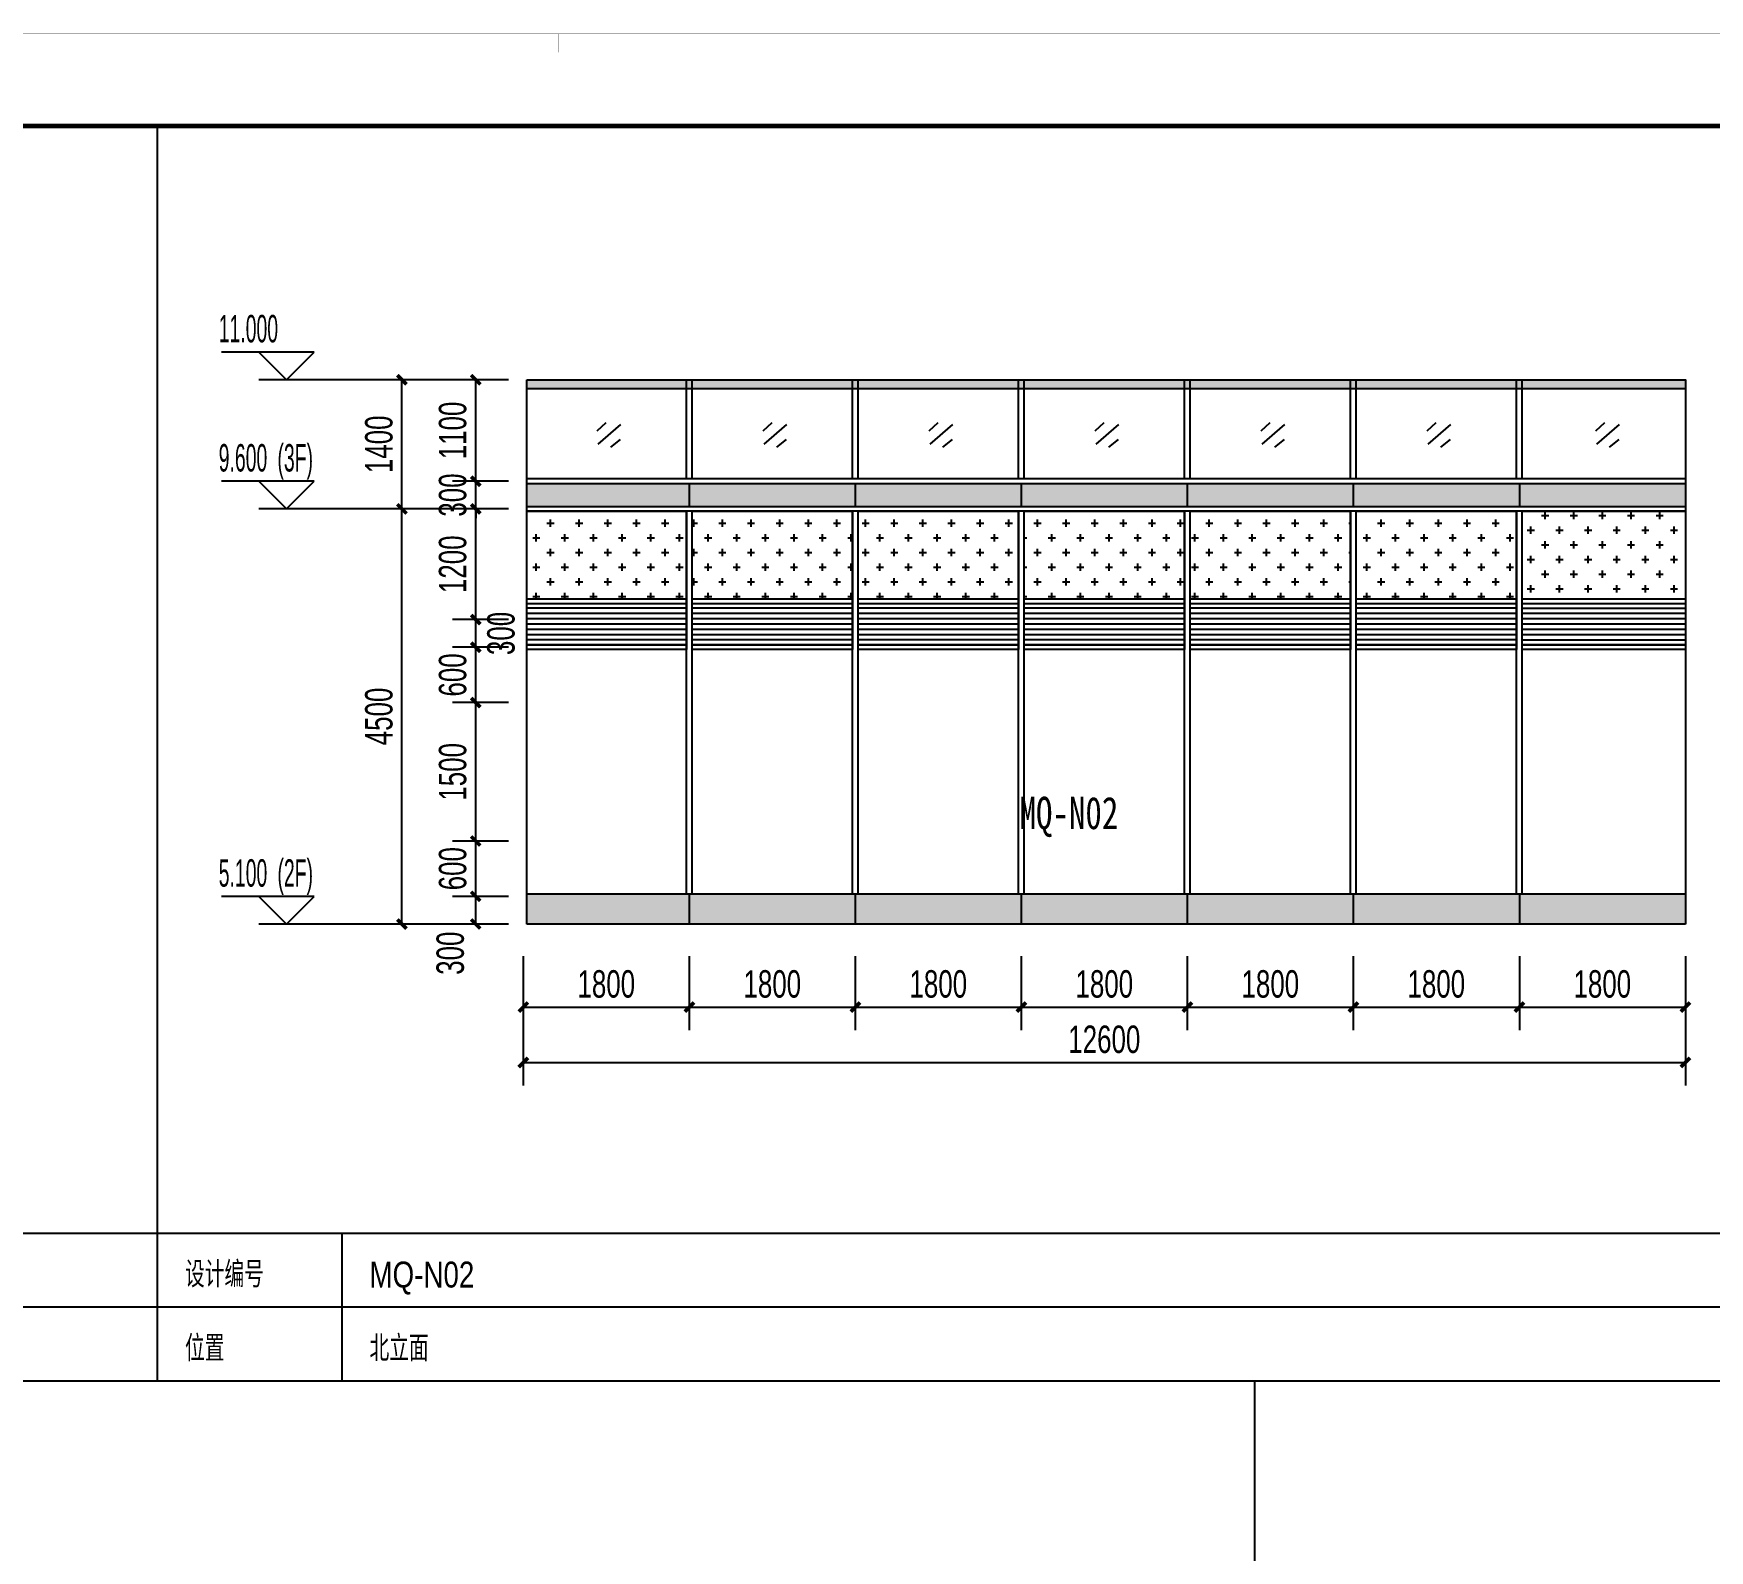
# Model space of a CAD drawing. Extents: x -483182 to 812890, y -390528 to -214858.
# Drawn here: x -173518 to -155345, y -310832 to -294389 of the extents above; entities that cross this region are included whole.
import ezdxf

# ---------------------------------------------------------------- set-up
doc = ezdxf.new("R2010")
doc.units = 0
doc.header["$LTSCALE"] = 1000
doc.header["$MEASUREMENT"] = 0
doc.linetypes.add('ACAD_ISO05W100', pattern=[34, 24, -3, 0.5, -3, 0.5, -3])
for name, color, linetype in [('01-标注_尺寸', 124, 'Continuous'), ('01-标注_标高', 200, 'Continuous'), ('01-标注_符号', 200, 'Continuous'), ('02-TEXT_标注', 130, 'Continuous'), ('05-填充_156', 156, 'Continuous'), ('05-填充_168', 168, 'Continuous'), ('05-填充_18', 18, 'Continuous'), ('A-0-图名图例', 2, 'Continuous'), ('A-C_窗', 140, 'Continuous'), ('A-E_栏杆', 232, 'Continuous')]:
    doc.layers.add(name, color=color, linetype=linetype)
doc.styles.add('_TCH_DIM', font='ros.shx', dxfattribs={"width": 0.75, "bigfont": 'jd.shx'})
doc.styles.add('_TCH_DIM_T3', font='ros.shx', dxfattribs={"width": 0.705882, "bigfont": 'jd.shx'})
doc.styles.get("Standard").update_dxf_attribs({"font": 'STXIHEI_0.TTF', "width": 0.75})
doc.dimstyles.new('_TCH_ARCH&&100', dxfattribs={"dimtxt": 297.5, "dimasz": 100, "dimexe": 250, "dimexo": 300, "dimgap": 100, "dimtad": 1, "dimdec": 0, "dimzin": 0, "dimdsep": 46, "dimtxsty": '_TCH_DIM_T3', "dimblk": 'ARCHTICK', "dimcen": 0.09, "dimclrt": 7, "dimazin": 2, "dimtfac": 1, "dimtdec": 0, "dimtix": 1, "dimtmove": 2, "dimatfit": 3, "dimfxl": 0, "dimtolj": 1, "dimtzin": 0, "dimarcsym": 0})
pattern_1 = [(0, (-30533.35, 313554.43), (155.273375, 158.75), [77.63669, -232.91006]), (90, (-30494.53, 313514.74), (-155.273375, 158.75), [79.375, -238.125])]
pattern_2 = [(0, (1257.837, 50), (0, 57.15), [])]

# ---------------------------------------------------------------- blocks, each defined once
blk = doc.blocks.new('*U326')
at = {"layer": 'A-E_栏杆'}
for p, q in [((-30, -537.5), (-30, 537.5)), ((30, -537.5), (30, 537.5))]:
    blk.add_line(p, q, dxfattribs=at)
blk = doc.blocks.new('*U328')
at = {"layer": 'A-C_窗'}
blk.add_line((0, 125), (0, -125), dxfattribs=at)
blk = doc.blocks.new('fdfds')
at = {"layer": '05-填充_156'}
h = blk.add_hatch(dxfattribs=at)
h.set_pattern_fill('CROSS', color=136, scale=100)
h.set_pattern_definition(pattern_1)
h.paths.add_polyline_path([(0, 1500), (1731, 1500), (1731, 550), (0, 550)])
h = blk.add_hatch(dxfattribs=at)
h.set_pattern_fill('LINE', color=256, scale=60)
h.set_pattern_definition(pattern_2)
h.paths.add_polyline_path([(0, 500), (1731, 500), (1731, 50), (0, 50)])
for p, q in [((0, 1500), (1731, 1500)), ((0, 0), (0, 1500)), ((1731, 1500), (1731, 0)), ((0, 550), (1731, 550)), ((0, 500), (1731, 500)), ((1731, 50), (0, 50)), ((1731, 0), (0, 0))]:
    blk.add_line(p, q)
blk = doc.blocks.new('sfdsfsa')
at = {"layer": '05-填充_156'}
h = blk.add_hatch(dxfattribs=at)
h.set_pattern_fill('CROSS', color=136, scale=100)
h.set_pattern_definition(pattern_1)
h.paths.add_polyline_path([(0, 1500), (1731, 1500), (1731, 550), (0, 550)])
h = blk.add_hatch(dxfattribs=at)
h.set_pattern_fill('LINE', color=256, scale=60)
h.set_pattern_definition(pattern_2)
h.paths.add_polyline_path([(0, 500), (1731, 500), (1731, 50), (0, 50)])
for p, q in [((0, 1500), (1740, 1500)), ((0, 0), (0, 1500)), ((1740, 1500), (1740, 0)), ((0, 550), (1740, 550)), ((0, 500), (1740, 500)), ((1740, 50), (0, 50)), ((1740, 0), (0, 0))]:
    blk.add_line(p, q)
blk = doc.blocks.new('jtrsytrs')
at = {"layer": 'A-E_栏杆'}
for points in [[(861, -416), (763, -507)], [(1020, -435), (773, -648)], [(1016, -596), (911, -679)]]:
    blk.add_lwpolyline(points, dxfattribs=at)
blk = doc.blocks.new('*U327')
at = {"layer": 'A-C_窗'}
blk.add_blockref('jtrsytrs', (-907, 533), dxfattribs=at)
blk = doc.blocks.new('图框-A1')
for points, const_width in [([(0, 0), (841, 0), (841, 594), (0, 594)], 0.05), ([(766, 584), (25, 584), (25, 10), (766, 10)], 0.5)]:
    blk.add_lwpolyline(points, close=True, dxfattribs=dict(const_width=const_width))
at = {"const_width": 0.05}
blk.add_lwpolyline([(420.5, 594), (420.5, 592)], dxfattribs=at)
blk = doc.blocks.new('_ArchTick')
at = {"color": 0, "linetype": 'ByBlock', "const_width": 0.4}
blk.add_lwpolyline([(-0.5, -0.5), (0.5, 0.5)], dxfattribs=at)
blk = doc.blocks.new('*D1608')
at = {"layer": '01-标注_尺寸', "color": 0, "lineweight": -2, "transparency": 16777216}
for p, q in [((-168207, -304391), (-168207, -305192)), ((-166407, -304391), (-166407, -305192)), ((-168207, -304942), (-166407, -304942))]:
    blk.add_line(p, q, dxfattribs=at)
at = {"layer": 'Defpoints', "color": 0, "transparency": 16777216}
for p in [(-168207, -304091), (-166407, -304091), (-166407, -304942)]:
    blk.add_point(p, dxfattribs=at)
at = {"layer": '01-标注_尺寸', "color": 0, "lineweight": -2, "transparency": 16777216, "xscale": 100, "yscale": 100, "zscale": 100, "rotation": 180}
blk.add_blockref('_ArchTick', (-168207, -304942), dxfattribs=at)
at = {"layer": '01-标注_尺寸', "color": 0, "lineweight": -2, "transparency": 16777216, "xscale": 100, "yscale": 100, "zscale": 100}
blk.add_blockref('_ArchTick', (-166407, -304942), dxfattribs=at)
at = {"layer": '01-标注_尺寸', "color": 7, "transparency": 16777216, "insert": (-167307, -304693), "char_height": 297.5, "attachment_point": 5, "style": '_TCH_DIM_T3'}
blk.add_mtext('\\A1;1800', dxfattribs=at)
blk = doc.blocks.new('*D1609')
at = {"layer": '01-标注_尺寸', "color": 0, "lineweight": -2, "transparency": 16777216}
for p, q in [((-166407, -304391), (-166407, -305192)), ((-164607, -304391), (-164607, -305192)), ((-166407, -304942), (-164607, -304942))]:
    blk.add_line(p, q, dxfattribs=at)
at = {"layer": 'Defpoints', "color": 0, "transparency": 16777216}
for p in [(-166407, -304091), (-164607, -304091), (-164607, -304942)]:
    blk.add_point(p, dxfattribs=at)
at = {"layer": '01-标注_尺寸', "color": 0, "lineweight": -2, "transparency": 16777216, "xscale": 100, "yscale": 100, "zscale": 100, "rotation": 180}
blk.add_blockref('_ArchTick', (-166407, -304942), dxfattribs=at)
at = {"layer": '01-标注_尺寸', "color": 0, "lineweight": -2, "transparency": 16777216, "xscale": 100, "yscale": 100, "zscale": 100}
blk.add_blockref('_ArchTick', (-164607, -304942), dxfattribs=at)
at = {"layer": '01-标注_尺寸', "color": 7, "transparency": 16777216, "insert": (-165507, -304693), "char_height": 297.5, "attachment_point": 5, "style": '_TCH_DIM_T3'}
blk.add_mtext('\\A1;1800', dxfattribs=at)
blk = doc.blocks.new('*D1610')
at = {"layer": '01-标注_尺寸', "color": 0, "lineweight": -2, "transparency": 16777216}
for p, q in [((-164607, -304391), (-164607, -305192)), ((-162807, -304391), (-162807, -305192)), ((-164607, -304942), (-162807, -304942))]:
    blk.add_line(p, q, dxfattribs=at)
at = {"layer": 'Defpoints', "color": 0, "transparency": 16777216}
for p in [(-164607, -304091), (-162807, -304091), (-162807, -304942)]:
    blk.add_point(p, dxfattribs=at)
at = {"layer": '01-标注_尺寸', "color": 0, "lineweight": -2, "transparency": 16777216, "xscale": 100, "yscale": 100, "zscale": 100, "rotation": 180}
blk.add_blockref('_ArchTick', (-164607, -304942), dxfattribs=at)
at = {"layer": '01-标注_尺寸', "color": 0, "lineweight": -2, "transparency": 16777216, "xscale": 100, "yscale": 100, "zscale": 100}
blk.add_blockref('_ArchTick', (-162807, -304942), dxfattribs=at)
at = {"layer": '01-标注_尺寸', "color": 7, "transparency": 16777216, "insert": (-163707, -304693), "char_height": 297.5, "attachment_point": 5, "style": '_TCH_DIM_T3'}
blk.add_mtext('\\A1;1800', dxfattribs=at)
blk = doc.blocks.new('*D1611')
at = {"layer": '01-标注_尺寸', "color": 0, "lineweight": -2, "transparency": 16777216}
for p, q in [((-162807, -304391), (-162807, -305192)), ((-161007, -304391), (-161007, -305192)), ((-162807, -304942), (-161007, -304942))]:
    blk.add_line(p, q, dxfattribs=at)
at = {"layer": 'Defpoints', "color": 0, "transparency": 16777216}
for p in [(-162807, -304091), (-161007, -304091), (-161007, -304942)]:
    blk.add_point(p, dxfattribs=at)
at = {"layer": '01-标注_尺寸', "color": 0, "lineweight": -2, "transparency": 16777216, "xscale": 100, "yscale": 100, "zscale": 100, "rotation": 180}
blk.add_blockref('_ArchTick', (-162807, -304942), dxfattribs=at)
at = {"layer": '01-标注_尺寸', "color": 0, "lineweight": -2, "transparency": 16777216, "xscale": 100, "yscale": 100, "zscale": 100}
blk.add_blockref('_ArchTick', (-161007, -304942), dxfattribs=at)
at = {"layer": '01-标注_尺寸', "color": 7, "transparency": 16777216, "insert": (-161907, -304693), "char_height": 297.5, "attachment_point": 5, "style": '_TCH_DIM_T3'}
blk.add_mtext('\\A1;1800', dxfattribs=at)
blk = doc.blocks.new('*D1612')
at = {"layer": '01-标注_尺寸', "color": 0, "lineweight": -2, "transparency": 16777216}
for p, q in [((-161007, -304391), (-161007, -305192)), ((-159207, -304391), (-159207, -305192)), ((-161007, -304942), (-159207, -304942))]:
    blk.add_line(p, q, dxfattribs=at)
at = {"layer": 'Defpoints', "color": 0, "transparency": 16777216}
for p in [(-161007, -304091), (-159207, -304091), (-159207, -304942)]:
    blk.add_point(p, dxfattribs=at)
at = {"layer": '01-标注_尺寸', "color": 0, "lineweight": -2, "transparency": 16777216, "xscale": 100, "yscale": 100, "zscale": 100, "rotation": 180}
blk.add_blockref('_ArchTick', (-161007, -304942), dxfattribs=at)
at = {"layer": '01-标注_尺寸', "color": 0, "lineweight": -2, "transparency": 16777216, "xscale": 100, "yscale": 100, "zscale": 100}
blk.add_blockref('_ArchTick', (-159207, -304942), dxfattribs=at)
at = {"layer": '01-标注_尺寸', "color": 7, "transparency": 16777216, "insert": (-160107, -304693), "char_height": 297.5, "attachment_point": 5, "style": '_TCH_DIM_T3'}
blk.add_mtext('\\A1;1800', dxfattribs=at)
blk = doc.blocks.new('*D1613')
at = {"layer": '01-标注_尺寸', "color": 0, "lineweight": -2, "transparency": 16777216}
for p, q in [((-159207, -304391), (-159207, -305192)), ((-157407, -304391), (-157407, -305192)), ((-159207, -304942), (-157407, -304942))]:
    blk.add_line(p, q, dxfattribs=at)
at = {"layer": 'Defpoints', "color": 0, "transparency": 16777216}
for p in [(-159207, -304091), (-157407, -304091), (-157407, -304942)]:
    blk.add_point(p, dxfattribs=at)
at = {"layer": '01-标注_尺寸', "color": 0, "lineweight": -2, "transparency": 16777216, "xscale": 100, "yscale": 100, "zscale": 100, "rotation": 180}
blk.add_blockref('_ArchTick', (-159207, -304942), dxfattribs=at)
at = {"layer": '01-标注_尺寸', "color": 0, "lineweight": -2, "transparency": 16777216, "xscale": 100, "yscale": 100, "zscale": 100}
blk.add_blockref('_ArchTick', (-157407, -304942), dxfattribs=at)
at = {"layer": '01-标注_尺寸', "color": 7, "transparency": 16777216, "insert": (-158307, -304693), "char_height": 297.5, "attachment_point": 5, "style": '_TCH_DIM_T3'}
blk.add_mtext('\\A1;1800', dxfattribs=at)
blk = doc.blocks.new('*D1614')
at = {"layer": '01-标注_尺寸', "color": 0, "lineweight": -2, "transparency": 16777216}
for p, q in [((-157407, -304391), (-157407, -305192)), ((-155607, -304391), (-155607, -305192)), ((-157407, -304942), (-155607, -304942))]:
    blk.add_line(p, q, dxfattribs=at)
at = {"layer": 'Defpoints', "color": 0, "transparency": 16777216}
for p in [(-157407, -304091), (-155607, -304091), (-155607, -304942)]:
    blk.add_point(p, dxfattribs=at)
at = {"layer": '01-标注_尺寸', "color": 0, "lineweight": -2, "transparency": 16777216, "xscale": 100, "yscale": 100, "zscale": 100, "rotation": 180}
blk.add_blockref('_ArchTick', (-157407, -304942), dxfattribs=at)
at = {"layer": '01-标注_尺寸', "color": 0, "lineweight": -2, "transparency": 16777216, "xscale": 100, "yscale": 100, "zscale": 100}
blk.add_blockref('_ArchTick', (-155607, -304942), dxfattribs=at)
at = {"layer": '01-标注_尺寸', "color": 7, "transparency": 16777216, "insert": (-156507, -304693), "char_height": 297.5, "attachment_point": 5, "style": '_TCH_DIM_T3'}
blk.add_mtext('\\A1;1800', dxfattribs=at)
blk = doc.blocks.new('*D1615')
at = {"layer": '01-标注_尺寸', "color": 0, "lineweight": -2, "transparency": 16777216}
for p, q in [((-168207, -304691), (-168207, -305792)), ((-155607, -304691), (-155607, -305792)), ((-168207, -305542), (-155607, -305542))]:
    blk.add_line(p, q, dxfattribs=at)
at = {"layer": 'Defpoints', "color": 0, "transparency": 16777216}
for p in [(-168207, -304391), (-155607, -304391), (-155607, -305542)]:
    blk.add_point(p, dxfattribs=at)
at = {"layer": '01-标注_尺寸', "color": 0, "lineweight": -2, "transparency": 16777216, "xscale": 100, "yscale": 100, "zscale": 100, "rotation": 180}
blk.add_blockref('_ArchTick', (-168207, -305542), dxfattribs=at)
at = {"layer": '01-标注_尺寸', "color": 0, "lineweight": -2, "transparency": 16777216, "xscale": 100, "yscale": 100, "zscale": 100}
blk.add_blockref('_ArchTick', (-155607, -305542), dxfattribs=at)
at = {"layer": '01-标注_尺寸', "color": 7, "transparency": 16777216, "insert": (-161907, -305293), "char_height": 297.5, "attachment_point": 5, "style": '_TCH_DIM_T3'}
blk.add_mtext('\\A1;12600', dxfattribs=at)
blk = doc.blocks.new('*D1866')
at = {"layer": '01-标注_尺寸', "color": 0, "lineweight": -2, "transparency": 16777216}
for p, q in [((-168366, -303742), (-168973, -303742)), ((-168723, -304042), (-168723, -303742)), ((-168366, -304042), (-168973, -304042))]:
    blk.add_line(p, q, dxfattribs=at)
at = {"layer": 'Defpoints', "color": 0, "transparency": 16777216}
for p in [(-168723, -303742), (-168066, -303742), (-168066, -304042)]:
    blk.add_point(p, dxfattribs=at)
at = {"layer": '01-标注_尺寸', "color": 0, "lineweight": -2, "transparency": 16777216, "xscale": 100, "yscale": 100, "zscale": 100}
for p, rotation in [((-168723, -303742), 90), ((-168723, -304042), 270)]:
    blk.add_blockref('_ArchTick', p, dxfattribs=dict(at, rotation=rotation))
at = {"layer": '01-标注_尺寸', "color": 7, "transparency": 16777216, "insert": (-168998, -304358), "char_height": 297.5, "attachment_point": 5, "rotation": 90, "style": '_TCH_DIM_T3'}
blk.add_mtext('\\A1;300', dxfattribs=at)
blk = doc.blocks.new('*D1867')
at = {"layer": '01-标注_尺寸', "color": 0, "lineweight": -2, "transparency": 16777216}
for p, q in [((-168366, -303142), (-168973, -303142)), ((-168723, -303742), (-168723, -303142)), ((-168366, -303742), (-168973, -303742))]:
    blk.add_line(p, q, dxfattribs=at)
at = {"layer": 'Defpoints', "color": 0, "transparency": 16777216}
for p in [(-168723, -303142), (-168066, -303142), (-168066, -303742)]:
    blk.add_point(p, dxfattribs=at)
at = {"layer": '01-标注_尺寸', "color": 0, "lineweight": -2, "transparency": 16777216, "xscale": 100, "yscale": 100, "zscale": 100}
for p, rotation in [((-168723, -303142), 90), ((-168723, -303742), 270)]:
    blk.add_blockref('_ArchTick', p, dxfattribs=dict(at, rotation=rotation))
at = {"layer": '01-标注_尺寸', "color": 7, "transparency": 16777216, "insert": (-168972, -303442), "char_height": 297.5, "attachment_point": 5, "rotation": 90, "style": '_TCH_DIM_T3'}
blk.add_mtext('\\A1;600', dxfattribs=at)
blk = doc.blocks.new('*D1868')
at = {"layer": '01-标注_尺寸', "color": 0, "lineweight": -2, "transparency": 16777216}
for p, q in [((-168366, -301642), (-168973, -301642)), ((-168723, -303142), (-168723, -301642)), ((-168366, -303142), (-168973, -303142))]:
    blk.add_line(p, q, dxfattribs=at)
at = {"layer": 'Defpoints', "color": 0, "transparency": 16777216}
for p in [(-168723, -301642), (-168066, -301642), (-168066, -303142)]:
    blk.add_point(p, dxfattribs=at)
at = {"layer": '01-标注_尺寸', "color": 0, "lineweight": -2, "transparency": 16777216, "xscale": 100, "yscale": 100, "zscale": 100}
for p, rotation in [((-168723, -301642), 90), ((-168723, -303142), 270)]:
    blk.add_blockref('_ArchTick', p, dxfattribs=dict(at, rotation=rotation))
at = {"layer": '01-标注_尺寸', "color": 7, "transparency": 16777216, "insert": (-168972, -302392), "char_height": 297.5, "attachment_point": 5, "rotation": 90, "style": '_TCH_DIM_T3'}
blk.add_mtext('\\A1;1500', dxfattribs=at)
blk = doc.blocks.new('*D1869')
at = {"layer": '01-标注_尺寸', "color": 0, "lineweight": -2, "transparency": 16777216}
for p, q in [((-168366, -301042), (-168973, -301042)), ((-168723, -301642), (-168723, -301042)), ((-168366, -301642), (-168973, -301642))]:
    blk.add_line(p, q, dxfattribs=at)
at = {"layer": 'Defpoints', "color": 0, "transparency": 16777216}
for p in [(-168723, -301042), (-168066, -301042), (-168066, -301642)]:
    blk.add_point(p, dxfattribs=at)
at = {"layer": '01-标注_尺寸', "color": 0, "lineweight": -2, "transparency": 16777216, "xscale": 100, "yscale": 100, "zscale": 100}
for p, rotation in [((-168723, -301042), 90), ((-168723, -301642), 270)]:
    blk.add_blockref('_ArchTick', p, dxfattribs=dict(at, rotation=rotation))
at = {"layer": '01-标注_尺寸', "color": 7, "transparency": 16777216, "insert": (-168972, -301342), "char_height": 297.5, "attachment_point": 5, "rotation": 90, "style": '_TCH_DIM_T3'}
blk.add_mtext('\\A1;600', dxfattribs=at)
blk = doc.blocks.new('*D1870')
at = {"layer": '01-标注_尺寸', "color": 0, "lineweight": -2, "transparency": 16777216}
for p, q in [((-168366, -300742), (-168973, -300742)), ((-168723, -301042), (-168723, -300742)), ((-168366, -301042), (-168973, -301042))]:
    blk.add_line(p, q, dxfattribs=at)
at = {"layer": 'Defpoints', "color": 0, "transparency": 16777216}
for p in [(-168723, -300742), (-168066, -300742), (-168066, -301042)]:
    blk.add_point(p, dxfattribs=at)
at = {"layer": '01-标注_尺寸', "color": 0, "lineweight": -2, "transparency": 16777216, "xscale": 100, "yscale": 100, "zscale": 100}
for p, rotation in [((-168723, -300742), 90), ((-168723, -301042), 270)]:
    blk.add_blockref('_ArchTick', p, dxfattribs=dict(at, rotation=rotation))
at = {"layer": '01-标注_尺寸', "color": 7, "transparency": 16777216, "insert": (-168448, -300892), "char_height": 297.5, "attachment_point": 5, "rotation": 90, "style": '_TCH_DIM_T3'}
blk.add_mtext('\\A1;300', dxfattribs=at)
blk = doc.blocks.new('*D1871')
at = {"layer": '01-标注_尺寸', "color": 0, "lineweight": -2, "transparency": 16777216}
for p, q in [((-168366, -299542), (-168973, -299542)), ((-168723, -300742), (-168723, -299542)), ((-168366, -300742), (-168973, -300742))]:
    blk.add_line(p, q, dxfattribs=at)
at = {"layer": 'Defpoints', "color": 0, "transparency": 16777216}
for p in [(-168723, -299542), (-168066, -299542), (-168066, -300742)]:
    blk.add_point(p, dxfattribs=at)
at = {"layer": '01-标注_尺寸', "color": 0, "lineweight": -2, "transparency": 16777216, "xscale": 100, "yscale": 100, "zscale": 100}
for p, rotation in [((-168723, -299542), 90), ((-168723, -300742), 270)]:
    blk.add_blockref('_ArchTick', p, dxfattribs=dict(at, rotation=rotation))
at = {"layer": '01-标注_尺寸', "color": 7, "transparency": 16777216, "insert": (-168972, -300142), "char_height": 297.5, "attachment_point": 5, "rotation": 90, "style": '_TCH_DIM_T3'}
blk.add_mtext('\\A1;1200', dxfattribs=at)
blk = doc.blocks.new('*D1872')
at = {"layer": '01-标注_尺寸', "color": 0, "lineweight": -2, "transparency": 16777216}
for p, q in [((-168366, -299242), (-168973, -299242)), ((-168723, -299242), (-168723, -299142)), ((-168723, -299542), (-168723, -299242)), ((-168366, -299542), (-168973, -299542)), ((-168723, -299542), (-168723, -299642))]:
    blk.add_line(p, q, dxfattribs=at)
at = {"layer": 'Defpoints', "color": 0, "transparency": 16777216}
for p in [(-168723, -299242), (-168066, -299242), (-168066, -299542)]:
    blk.add_point(p, dxfattribs=at)
at = {"layer": '01-标注_尺寸', "color": 0, "lineweight": -2, "transparency": 16777216, "xscale": 100, "yscale": 100, "zscale": 100}
for p, rotation in [((-168723, -299242), 270), ((-168723, -299542), 90)]:
    blk.add_blockref('_ArchTick', p, dxfattribs=dict(at, rotation=rotation))
at = {"layer": '01-标注_尺寸', "color": 7, "transparency": 16777216, "insert": (-168972, -299392), "char_height": 297.5, "attachment_point": 5, "rotation": 90, "style": '_TCH_DIM_T3'}
blk.add_mtext('\\A1;300', dxfattribs=at)
blk = doc.blocks.new('*D1873')
at = {"layer": '01-标注_尺寸', "color": 0, "lineweight": -2, "transparency": 16777216}
for p, q in [((-168366, -298142), (-168973, -298142)), ((-168723, -299242), (-168723, -298142)), ((-168366, -299242), (-168973, -299242))]:
    blk.add_line(p, q, dxfattribs=at)
at = {"layer": 'Defpoints', "color": 0, "transparency": 16777216}
for p in [(-168723, -298142), (-168066, -298142), (-168066, -299242)]:
    blk.add_point(p, dxfattribs=at)
at = {"layer": '01-标注_尺寸', "color": 0, "lineweight": -2, "transparency": 16777216, "xscale": 100, "yscale": 100, "zscale": 100}
for p, rotation in [((-168723, -298142), 90), ((-168723, -299242), 270)]:
    blk.add_blockref('_ArchTick', p, dxfattribs=dict(at, rotation=rotation))
at = {"layer": '01-标注_尺寸', "color": 7, "transparency": 16777216, "insert": (-168972, -298692), "char_height": 297.5, "attachment_point": 5, "rotation": 90, "style": '_TCH_DIM_T3'}
blk.add_mtext('\\A1;1100', dxfattribs=at)
blk = doc.blocks.new('*D1874')
at = {"layer": '01-标注_尺寸', "color": 0, "lineweight": -2, "transparency": 16777216}
for p, q in [((-168839, -299542), (-169773, -299542)), ((-169523, -304042), (-169523, -299542)), ((-168839, -304042), (-169773, -304042))]:
    blk.add_line(p, q, dxfattribs=at)
at = {"layer": 'Defpoints', "color": 0, "transparency": 16777216}
for p in [(-169523, -299542), (-168539, -299542), (-168539, -304042)]:
    blk.add_point(p, dxfattribs=at)
at = {"layer": '01-标注_尺寸', "color": 0, "lineweight": -2, "transparency": 16777216, "xscale": 100, "yscale": 100, "zscale": 100}
for p, rotation in [((-169523, -299542), 90), ((-169523, -304042), 270)]:
    blk.add_blockref('_ArchTick', p, dxfattribs=dict(at, rotation=rotation))
at = {"layer": '01-标注_尺寸', "color": 7, "transparency": 16777216, "insert": (-169772, -301792), "char_height": 297.5, "attachment_point": 5, "rotation": 90, "style": '_TCH_DIM_T3'}
blk.add_mtext('\\A1;4500', dxfattribs=at)
blk = doc.blocks.new('*D1875')
at = {"layer": '01-标注_尺寸', "color": 0, "lineweight": -2, "transparency": 16777216}
for p, q in [((-168839, -298142), (-169773, -298142)), ((-169523, -299542), (-169523, -298142)), ((-168839, -299542), (-169773, -299542))]:
    blk.add_line(p, q, dxfattribs=at)
at = {"layer": 'Defpoints', "color": 0, "transparency": 16777216}
for p in [(-169523, -298142), (-168539, -298142), (-168539, -299542)]:
    blk.add_point(p, dxfattribs=at)
at = {"layer": '01-标注_尺寸', "color": 0, "lineweight": -2, "transparency": 16777216, "xscale": 100, "yscale": 100, "zscale": 100}
for p, rotation in [((-169523, -298142), 90), ((-169523, -299542), 270)]:
    blk.add_blockref('_ArchTick', p, dxfattribs=dict(at, rotation=rotation))
at = {"layer": '01-标注_尺寸', "color": 7, "transparency": 16777216, "insert": (-169772, -298842), "char_height": 297.5, "attachment_point": 5, "rotation": 90, "style": '_TCH_DIM_T3'}
blk.add_mtext('\\A1;1400', dxfattribs=at)

msp = doc.modelspace()

# ---------------------------------------------------------------- hatches: boundary and pattern name
at = {"layer": '05-填充_156'}
h = msp.add_hatch(dxfattribs=at)
h.set_pattern_fill('CROSS', color=136, scale=100)
h.set_pattern_definition([(0, (-187910.35, 12487.5), (155.273375, 158.75), [77.63669, -232.91006]), (90, (-187871.53, 12447.81), (-155.273375, 158.75), [79.375, -238.125])])
h.paths.add_polyline_path([(-157377, -299566.9), (-155607, -299566.9), (-155607, -300516.9), (-157377, -300516.9)])
h = msp.add_hatch(dxfattribs=at)
h.set_pattern_fill('LINE', color=256, scale=60)
h.set_pattern_definition([(0, (-156119.163, -301016.93), (0, 57.15), [])])
h.paths.add_polyline_path([(-157377, -300566.9), (-155607, -300566.9), (-155607, -301016.9), (-157377, -301016.9)])
at = {"layer": '05-填充_168'}
h = msp.add_hatch(color=256, dxfattribs=at)
h.dxf.hatch_style = 1
h.paths.add_polyline_path([(-168167.6, -299266.9), (-155607, -299266.9), (-155607, -299516.9), (-168167.6, -299516.9)])
h = msp.add_hatch(color=256, dxfattribs=at)
h.dxf.hatch_style = 1
h.paths.add_polyline_path([(-168167.6, -303716.9), (-155607, -303716.9), (-155607, -304041.9), (-168167.6, -304041.9)])
at = {"layer": '05-填充_18'}
h = msp.add_hatch(color=256, dxfattribs=at)
h.dxf.hatch_style = 1
h.paths.add_polyline_path([(-168167.6, -298141.9), (-155607, -298141.9), (-155607, -298241.9), (-168167.6, -298241.9)])

# ---------------------------------------------------------------- linework, layer by layer
at = {"layer": '01-标注_标高'}
for p, q in [((-170476.5, -297841.9), (-171480, -297841.9)), ((-170776.5, -298141.9), (-171076.5, -297841.9)), ((-170776.5, -298141.9), (-170476.5, -297841.9)), ((-169773, -298141.9), (-171076.5, -298141.9)), ((-170476.5, -299241.9), (-171480, -299241.9)), ((-170776.5, -299541.9), (-171076.5, -299241.9)), ((-170776.5, -299541.9), (-170476.5, -299241.9)), ((-169773, -299541.9), (-171076.5, -299541.9)), ((-170476.5, -303741.9), (-171480, -303741.9)), ((-170776.5, -304041.9), (-171076.5, -303741.9)), ((-170776.5, -304041.9), (-170476.5, -303741.9)), ((-169773, -304041.9), (-171076.5, -304041.9))]:
    msp.add_line(p, q, dxfattribs=at)
at = {"layer": 'A-0-图名图例'}
for p, q in [((-172175, -308991.9), (-172175, -295391.9)), ((-207380, -307391.9), (-133280, -307391.9)), ((-170175, -307391.9), (-170175, -308991.9)), ((-207380, -308191.9), (-133280, -308191.9)), ((-207380, -308991.9), (-133280, -308991.9)), ((-160280, -308991.9), (-160280, -330991.9))]:
    msp.add_line(p, q, dxfattribs=at)
at = {"layer": 'A-C_窗'}
for p, q in [((-168167.6, -298141.9), (-155607, -298141.9)), ((-168167.6, -304041.9), (-168167.6, -298141.9)), ((-155607, -298141.9), (-155607, -304041.9)), ((-155607, -299216.9), (-168167.6, -299216.9)), ((-168167.6, -299266.9), (-155607, -299266.9)), ((-168167.6, -299516.9), (-155607, -299516.9)), ((-155607, -299566.9), (-168167.6, -299566.9)), ((-166437, -303716.9), (-166437, -299566.9)), ((-166377, -303716.9), (-166377, -299566.9)), ((-164637, -303716.9), (-164637, -299566.9)), ((-164577, -303716.9), (-164577, -299566.9)), ((-162837, -303716.9), (-162837, -299566.9)), ((-162777, -303716.9), (-162777, -299566.9)), ((-161037, -303716.9), (-161037, -299566.9)), ((-160977, -303716.9), (-160977, -299566.9)), ((-159237, -303716.9), (-159237, -299566.9)), ((-159177, -303716.9), (-159177, -299566.9)), ((-157437, -303716.9), (-157437, -299566.9)), ((-157377, -303716.9), (-157377, -299566.9)), ((-157377, -299566.9), (-155607, -299566.9)), ((-157377, -301066.9), (-157377, -299566.9)), ((-155607, -299566.9), (-155607, -301066.9)), ((-157377, -300516.9), (-155607, -300516.9)), ((-157377, -300566.9), (-155607, -300566.9)), ((-155607, -301016.9), (-157377, -301016.9)), ((-155607, -301066.9), (-157377, -301066.9)), ((-155607, -303716.9), (-168167.6, -303716.9)), ((-166407, -303716.9), (-166407, -304041.9)), ((-164607, -303716.9), (-164607, -304041.9)), ((-162807, -303716.9), (-162807, -304041.9)), ((-161007, -303716.9), (-161007, -304041.9)), ((-159207, -303716.9), (-159207, -304041.9)), ((-157407, -303716.9), (-157407, -304041.9)), ((-155607, -304041.9), (-168167.6, -304041.9))]:
    msp.add_line(p, q, dxfattribs=at)
at = {"layer": 'A-E_栏杆'}
msp.add_lwpolyline([(-168167.6, -298141.9), (-155607, -298141.9), (-155607, -298241.9), (-168167.6, -298241.9)], close=True, dxfattribs=at)

# ---------------------------------------------------------------- block references
at = {"xscale": 100, "yscale": 100, "zscale": 100}
msp.add_blockref('图框-A1', (-209880, -353791.9), dxfattribs=at)
at = {"layer": 'A-C_窗', "color": 0, "linetype": 'ByBlock', "lineweight": -2, "transparency": 16777216}
for p in [(-166407, -299391.9), (-164607, -299391.9), (-162807, -299391.9), (-161007, -299391.9), (-159207, -299391.9)]:
    msp.add_blockref('*U328', p, dxfattribs=at)
at = {"layer": 'A-C_窗'}
for name, p in [('*U328', (-157407, -299391.9)), ('fdfds', (-168167.6, -301066.9)), ('sfdsfsa', (-166377, -301066.9)), ('sfdsfsa', (-164577, -301066.9)), ('sfdsfsa', (-162777, -301066.9)), ('sfdsfsa', (-160977, -301066.9)), ('sfdsfsa', (-159177, -301066.9))]:
    msp.add_blockref(name, p, dxfattribs=at)
at = {"layer": 'A-E_栏杆', "color": 0, "linetype": 'ByBlock', "lineweight": -2, "transparency": 16777216}
for name, p in [('*U326', (-166407, -298679.4)), ('*U326', (-164607, -298679.4)), ('*U326', (-162807, -298679.4)), ('*U326', (-161007, -298679.4)), ('*U326', (-159207, -298679.4)), ('*U326', (-157407, -298679.4)), ('*U327', (-167266.7, -298725.3)), ('*U327', (-165466.7, -298725.3)), ('*U327', (-163666.7, -298725.3)), ('*U327', (-161866.7, -298725.3)), ('*U327', (-160066.7, -298725.3)), ('*U327', (-158266.7, -298725.3)), ('*U327', (-156436.7, -298725.3))]:
    msp.add_blockref(name, p, dxfattribs=at)

# ---------------------------------------------------------------- texts
at = {"layer": '01-标注_符号', "color": 7, "width": 0.75}
msp.add_text('MQ-N02', height=350, dxfattribs=at).set_placement((-162826.6, -303012.8))
at = {"layer": '02-TEXT_标注', "style": '_TCH_DIM', "width": 0.529412}
for s, p in [('11.000', (-171510, -297736.9)), ('9.600', (-171510, -299136.9)), ('(3F)', (-170872.9, -299136.9)), ('5.100', (-171510, -303636.9)), ('(2F)', (-170872.9, -303636.9))]:
    msp.add_text(s, height=297.5, dxfattribs=at).set_placement(p)
at = {"layer": '02-TEXT_标注', "linetype": 'ACAD_ISO05W100', "style": '_TCH_DIM', "width": 0.8}
for s, p in [('设计编号', (-171875, -307980.4)), ('MQ-N02', (-169875, -307981.9)), ('位置', (-171875, -308781.9)), ('北立面', (-169875, -308781.9))]:
    msp.add_text(s, height=281.25, dxfattribs=at).set_placement(p)

# ---------------------------------------------------------------- dimensions: what is measured, and where the dimension line sits
at = {"layer": '01-标注_尺寸'}
for p1, p2, distance, picture, middle in [((-168539, -299541.9), (-168539, -298141.9), 984.1, '*D1875', (-169771.8, -298841.9)), ((-168065.7, -299241.9), (-168065.7, -298141.9), 657.3, '*D1873', (-168971.8, -298691.9)), ((-168065.7, -299541.9), (-168065.7, -299241.9), 657.3, '*D1872', (-168971.8, -299391.9)), ((-168539, -304041.9), (-168539, -299541.9), 984.1, '*D1874', (-169771.8, -301791.9)), ((-168065.7, -300741.9), (-168065.7, -299541.9), 657.3, '*D1871', (-168971.8, -300141.9)), ((-168065.7, -301641.9), (-168065.7, -301041.9), 657.3, '*D1869', (-168971.8, -301341.9)), ((-168065.7, -303141.9), (-168065.7, -301641.9), 657.3, '*D1868', (-168971.8, -302391.9)), ((-168065.7, -303741.9), (-168065.7, -303141.9), 657.3, '*D1867', (-168971.8, -303441.9)), ((-168207, -304090.8), (-166407, -304090.8), -851.2, '*D1608', (-167307, -304693.2)), ((-166407, -304090.8), (-164607, -304090.8), -851.2, '*D1609', (-165507, -304693.2)), ((-164607, -304090.8), (-162807, -304090.8), -851.2, '*D1610', (-163707, -304693.2)), ((-162807, -304090.8), (-161007, -304090.8), -851.2, '*D1611', (-161907, -304693.2)), ((-161007, -304090.8), (-159207, -304090.8), -851.2, '*D1612', (-160107, -304693.2)), ((-159207, -304090.8), (-157407, -304090.8), -851.2, '*D1613', (-158307, -304693.2)), ((-157407, -304090.8), (-155607, -304090.8), -851.2, '*D1614', (-156507, -304693.2)), ((-168207, -304390.8), (-155607, -304390.8), -1151.2, '*D1615', (-161907, -305293.2))]:
    dim = msp.add_aligned_dim(p1=p1, p2=p2, distance=distance, dimstyle='_TCH_ARCH&&100', dxfattribs=at)
    dim.commit()
    dim.dimension.update_dxf_attribs({"geometry": picture, "text_midpoint": middle})
for base, p1, p2, picture, middle in [((-168723, -300741.9), (-168065.7, -301041.9), (-168065.7, -300741.9), '*D1870', (-168448, -300891.9)), ((-168723, -303741.9), (-168065.7, -304041.9), (-168065.7, -303741.9), '*D1866', (-168998, -304357.9))]:
    dim = msp.add_linear_dim(base=base, p1=p1, p2=p2, angle=90, dimstyle='_TCH_ARCH&&100', dxfattribs=at)
    dim.commit()
    dim.dimension.update_dxf_attribs({"geometry": picture, "text_midpoint": middle, "dimtype": 161})

doc.saveas('drawing.dxf')
